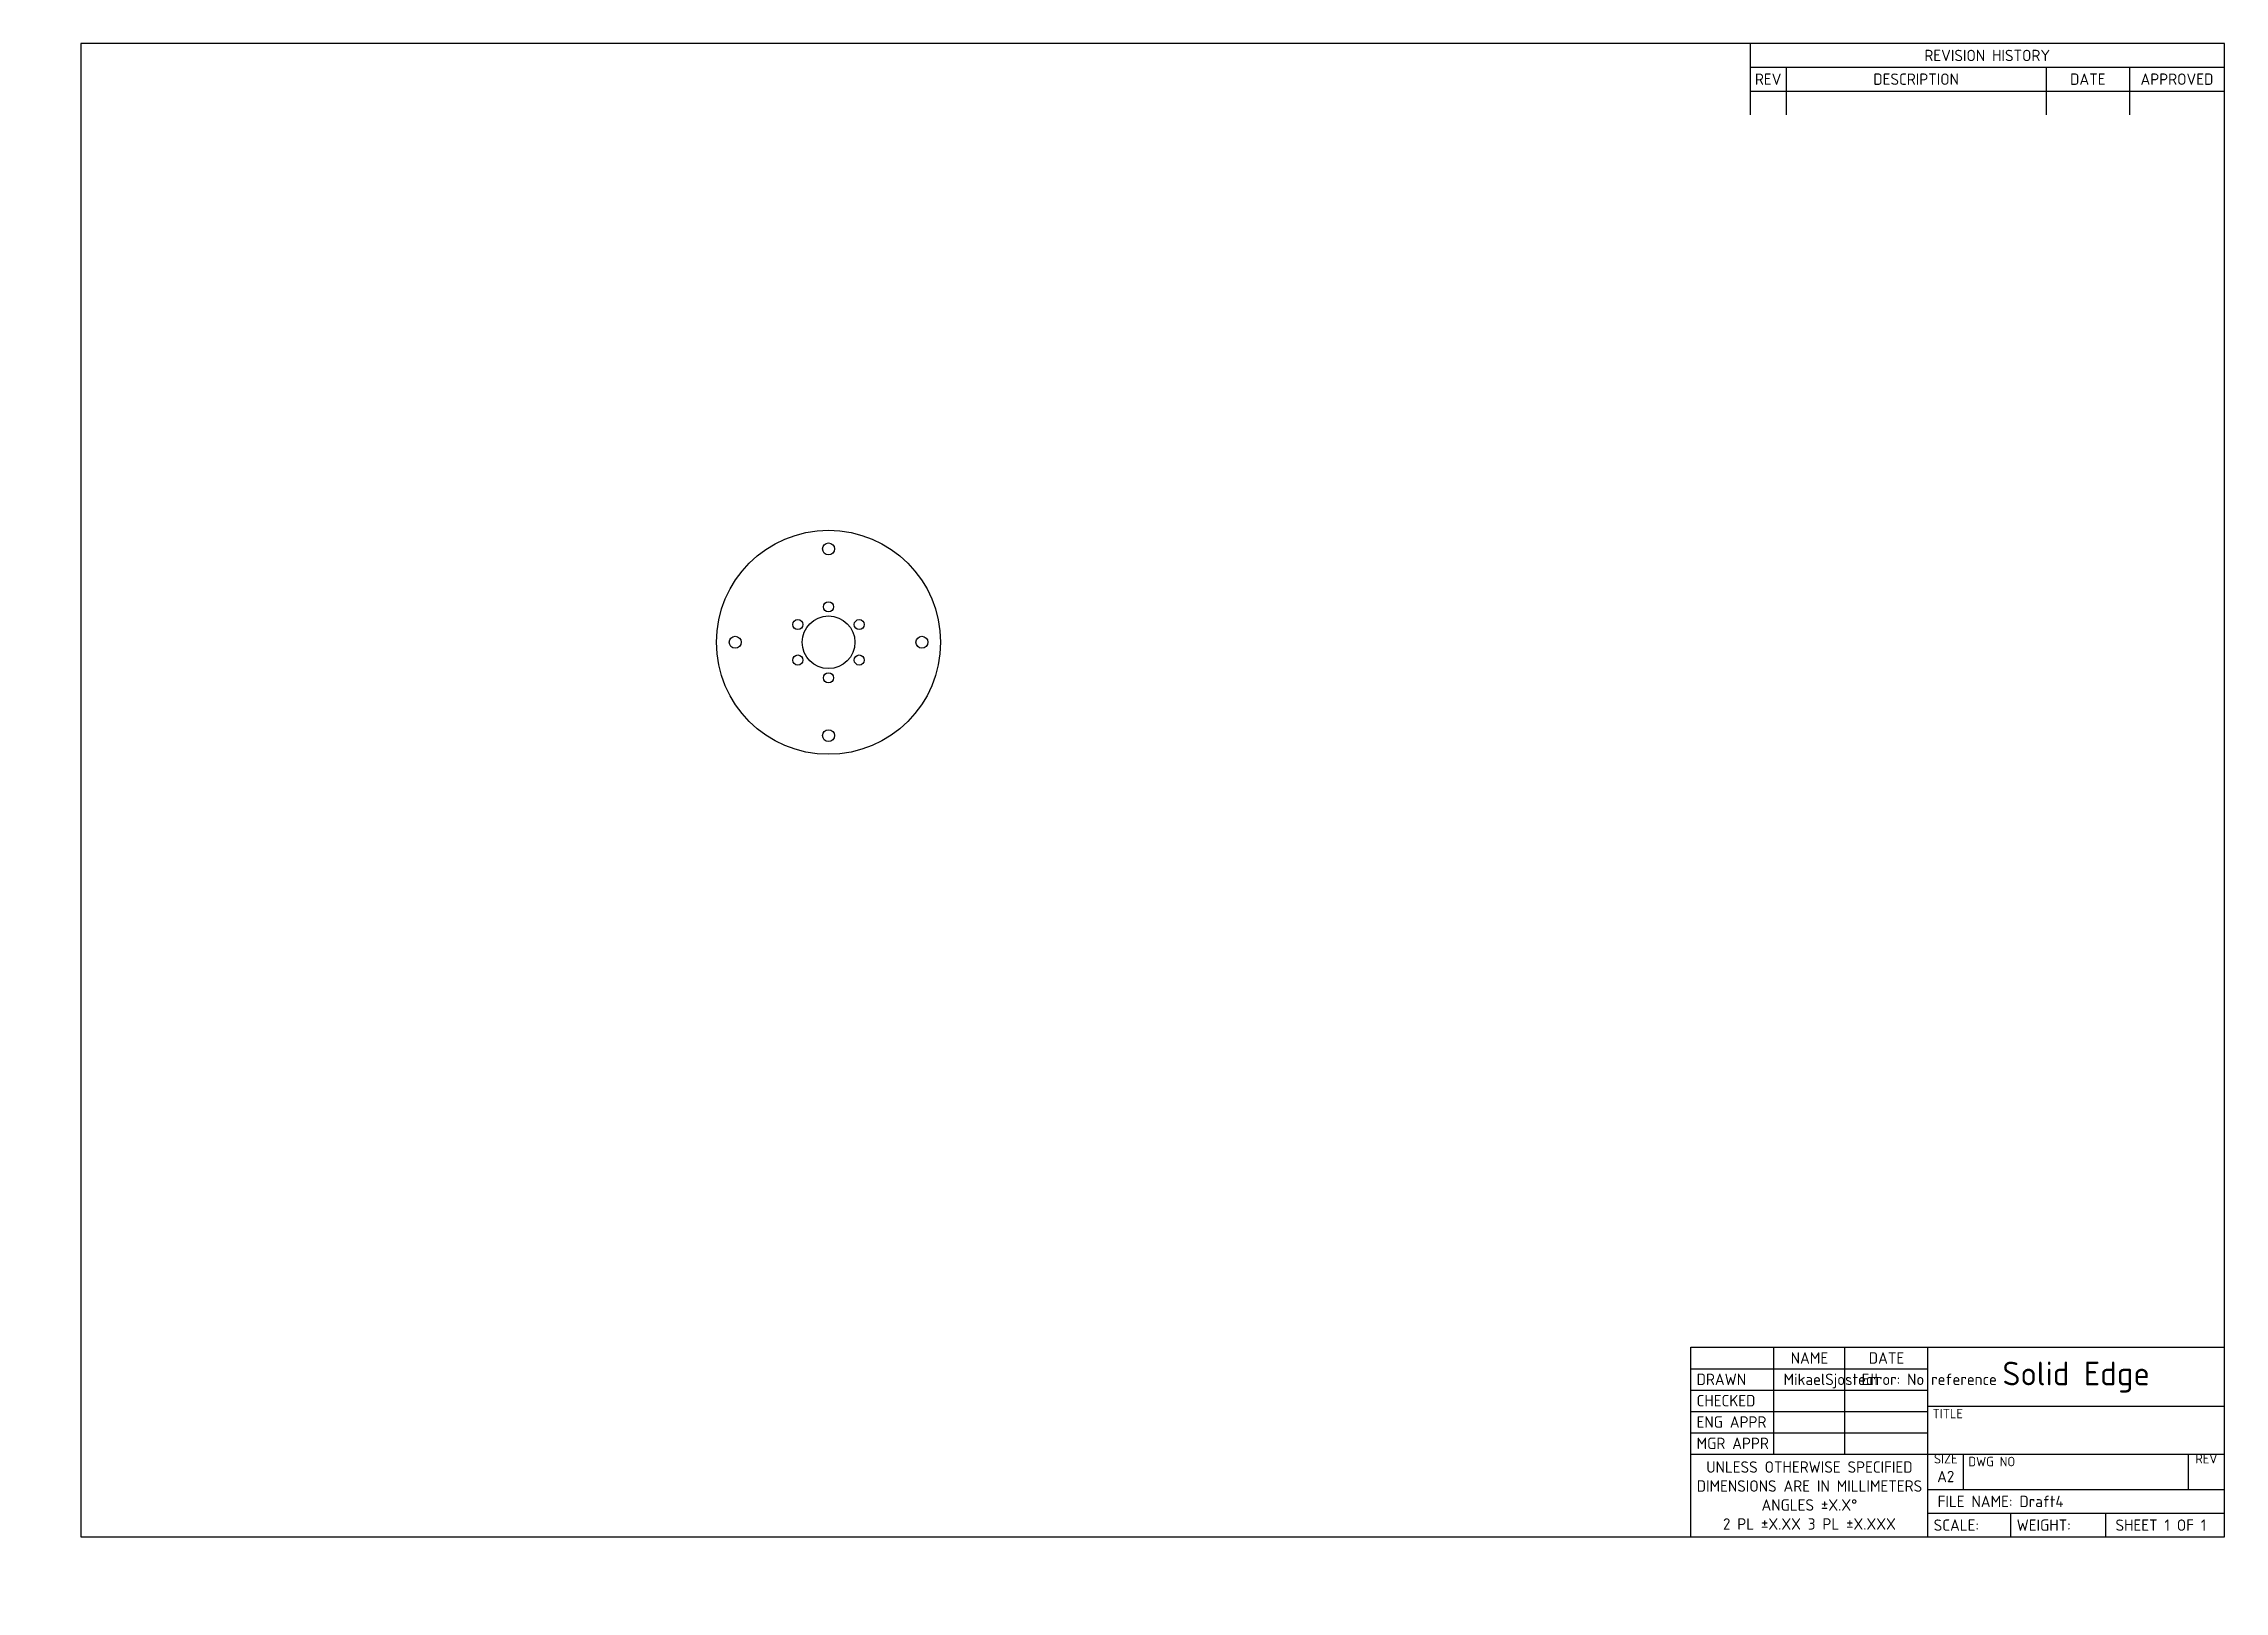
# Model space of a CAD drawing. Header units: millimetres. Extents: x 0 to 584, y -5 to 410.
import ezdxf
from ezdxf import colors
from ezdxf.entities.mleader import LeaderData, LeaderLine
from ezdxf.math import Vec2, Vec3

# ---------------------------------------------------------------- set-up
doc = ezdxf.new("R2010")
doc.units = ezdxf.units.MM
doc.layers.add('Default', color=7, linetype='Continuous')
doc.layers.add('MOTORF1', color=7, linetype='Continuous')

# ---------------------------------------------------------------- blocks, each defined once
blk = doc.blocks.new('SE')
at = {"layer": 'MOTORF1', "color": 7, "linetype": 'Continuous'}
for centre, radius in [((210.2, 249.64), 30), ((210.2, 274.64), 1.6), ((210.2, 259.14), 1.35), ((185.2, 249.64), 1.6), ((201.98, 254.39), 1.35), ((210.2, 249.64), 7.05), ((218.43, 254.39), 1.35), ((235.2, 249.64), 1.6), ((201.98, 244.89), 1.35), ((218.43, 244.89), 1.35), ((210.2, 240.14), 1.35), ((210.2, 224.64), 1.6)]:
    blk.add_circle(centre, radius, dxfattribs=at)
blk = doc.blocks.new('_DOT')
at = {"color": 0}
blk.add_line((0, 0), (-1, 0), dxfattribs=at)
at = {"color": 0, "const_width": 0.333}
blk.add_lwpolyline([(-0.1665, 0, 1), (0.1665, 0, 1)], format="xyb", close=True, dxfattribs=at)

msp = doc.modelspace()

# ---------------------------------------------------------------- linework, layer by layer
at = {"layer": 'Default', "color": 7, "linetype": 'Continuous'}
for p, q in [((584, 410), (10, 410)), ((10, 410), (10, 10)), ((457, 410), (457, 390.95)), ((584, 10), (584, 410)), ((457, 403.65), (584, 403.65)), ((466.652, 403.65), (466.652, 390.95)), ((536.248, 403.65), (536.248, 390.95)), ((558.6, 403.65), (558.6, 390.95)), ((457, 397.3), (584, 397.3)), ((441.125, 10), (441.125, 60.8)), ((441.125, 60.8), (584, 60.8)), ((463.35, 32.225), (463.35, 60.8)), ((482.4, 32.225), (482.4, 60.8)), ((504.625, 10), (504.625, 60.8)), ((441.125, 55.085), (504.625, 55.085)), ((441.125, 49.37), (504.625, 49.37)), ((441.125, 43.655), (504.625, 43.655)), ((504.625, 45.052), (584, 45.052)), ((441.125, 37.94), (504.625, 37.94)), ((441.125, 32.225), (584, 32.225)), ((514.15, 22.7), (514.15, 32.098)), ((574.348, 22.7), (574.348, 32.098)), ((504.625, 22.7), (584, 22.7)), ((504.625, 16.35), (584, 16.35)), ((526.85, 10), (526.85, 16.35)), ((552.25, 10), (552.25, 16.35)), ((10, 10), (584, 10))]:
    msp.add_line(p, q, dxfattribs=at)

# ---------------------------------------------------------------- block references
at = {"layer": 'Default'}
msp.add_blockref('SE', (0, 0), dxfattribs=at)

# ---------------------------------------------------------------- texts
at = {"layer": 'Default', "char_height": 2.5}
for s, insert, width, attachment_point in [('{\\fSolid Edge ISO|b0||i0||c0|p34;\\C7;\\H3.048;\\W1.;REVISION HISTORY}', (520.5, 406.825), 127, 5), ('{\\fSolid Edge ISO|b0||i0||c0|p34;\\C7;\\H3.048;\\W1.;REV}', (461.826, 400.475), 9.652, 5), ('{\\fSolid Edge ISO|b0||i0||c0|p34;\\C7;\\H3.048;\\W1.;DESCRIPTION}', (501.45, 400.475), 69.596, 5), ('{\\fSolid Edge ISO|b0||i0||c0|p34;\\C7;\\H3.048;\\W1.;DATE}', (547.424, 400.475), 22.352, 5), ('{\\fSolid Edge ISO|b0||i0||c0|p34;\\C7;\\H3.048;\\W1.;APPROVED}', (571.3, 400.475), 25.4, 5), ('{\\fSolid Edge ISO|b0||i0||c0|p34;\\C7;\\H3.048;\\W1.;NAME}', (472.875, 57.9425), 19.05, 5), ('{\\fSolid Edge ISO|b0||i0||c0|p34;\\C7;\\H3.048;\\W1.;DATE}', (493.5125, 57.9425), 22.225, 5), ('{\\fSolid Edge ISO|b0||i0||c0|p34;\\C7;\\H3.048;\\W1.;DRAWN}', (442.649, 52.2275), 20.701, 4), ('{\\fSolid Edge ISO|b1||i0||c0|p34;\\C7;\\H6.35;\\W1.;Solid Edge}', (544.3125, 52.831), 79.375, 5), ('{\\fSolid Edge ISO|b0||i0||c0|p34;\\C7;\\H3.048;\\W1.;CHECKED}', (442.649, 46.5125), 20.701, 4), ('{\\fSolid Edge ISO|b0||i0||c0|p34;\\C7;\\H3.048;\\W1.;ENG APPR}', (442.649, 40.7975), 20.701, 4), ('{\\fSolid Edge ISO|b0||i0||c0|p34;\\C7;\\H2.54;\\W1.;TITLE}', (505.895, 44.3015), 78.105, 1), ('{\\fSolid Edge ISO|b0||i0||c0|p34;\\C7;\\H3.048;\\W1.;MGR APPR}', (442.649, 35.0825), 20.701, 4), ('{\\fSolid Edge ISO|b0||i0||c0|p34;\\C7;\\H3.048;\\W1.;UNLESS OTHERWISE SPECIFIED\\P}{\\fSolid Edge ISO|b0||i0||c0|p34;\\C7;\\H3.048;\\W1.;DIMENSIONS ARE IN MILLIMETERS\\P}{\\fSolid Edge ISO|b0||i0||c0|p34;\\C7;\\H3.048;\\W1.;ANGLES ±X.X°\\P}{\\fSolid Edge ISO|b0||i0||c0|p34;\\C7;\\H3.048;\\W1.;2 PL ±X.XX 3 PL ±X.XXX}', (472.875, 21.1125), 63.5, 5), ('{\\fSolid Edge ISO|b0||i0||c0|p34;\\C7;\\H2.54;\\W1.;SIZE}', (509.3875, 32.225), 9.525, 2), ('{\\fSolid Edge ISO|b0||i0||c0|p34;\\C7;\\H2.54;\\W1.;DWG NO}', (515.42, 31.4745), 58.928, 1), ('{\\fSolid Edge ISO|b0||i0||c0|p34;\\C7;\\H2.54;\\W1.;REV}', (579.174, 32.225), 9.652, 2), ('{\\fSolid Edge ISO|b1||i0||c0|p34;\\C7;\\H3.048;\\W1.;A2}', (509.3875, 26.1925), 9.525, 5), ('{\\fSolid Edge ISO|b0||i0||c0|p34;\\C7;\\H3.048;\\W1.;SCALE:}', (506.149, 13.175), 20.701, 4), ('{\\fSolid Edge ISO|b0||i0||c0|p34;\\C7;\\H3.048;\\W1.;WEIGHT:}', (528.374, 13.175), 23.876, 4)]:
    msp.add_mtext(s, dxfattribs=dict(at, insert=insert, width=width, attachment_point=attachment_point))

# ---------------------------------------------------------------- leaders
at = {"layer": 'Default', "color": 7, "linetype": 'Continuous'}
ml = msp.add_multileader_mtext('Standard', dxfattribs=at)
ml.set_content('\\pxsm0.9;{\\fSolid Edge ISO|c0|p34;\\W1.; Error: No reference\\P}', color=256)
ml.set_leader_properties(linetype='ByLayer')
ml.set_arrow_properties(name='DOT')
ml.build(insert=Vec2(0, 0))
ml.multileader.update_dxf_attribs({"leader_type": 0, "dogleg_length": 0, "arrow_head_size": 3.048})
ctx = ml.context
ctx.base_point, ctx.char_height, ctx.arrow_head_size, ctx.landing_gap_size = Vec3(482.9908, 53.7515), 3.048, 3.048, 1.0668
notes = []
notes.append((ctx, [(0, (0, 0, 0), (0, 0), (1, 0), 1, [])]))
ctx.mtext.insert = Vec3(484.9908, 53.7515)
ml = msp.add_multileader_mtext('Standard', dxfattribs=at)
ml.set_content('\\pxsm0.9;{\\fSolid Edge ISO|c0|p34;\\W1.;MikaelSjostedt\\P}', color=256)
ml.set_leader_properties(linetype='ByLayer')
ml.set_arrow_properties(name='DOT')
ml.build(insert=Vec2(0, 0))
ml.multileader.update_dxf_attribs({"leader_type": 0, "dogleg_length": 0, "arrow_head_size": 3.048})
ctx = ml.context
ctx.base_point, ctx.char_height, ctx.arrow_head_size, ctx.landing_gap_size = Vec3(463.9408, 53.7515), 3.048, 3.048, 1.0668
notes.append((ctx, [(0, (0, 0, 0), (0, 0), (1, 0), 1, [])]))
ctx.mtext.insert = Vec3(465.9408, 53.7515)
ml = msp.add_multileader_mtext('Standard', dxfattribs=at)
ml.set_content('\\pxsm0.9;{\\fSolid Edge ISO|c0|p34;\\W1.;FILE NAME: Draft4\\P}', color=256)
ml.set_leader_properties(linetype='ByLayer')
ml.set_arrow_properties(name='DOT')
ml.build(insert=Vec2(0, 0))
ml.multileader.update_dxf_attribs({"leader_type": 0, "dogleg_length": 0, "arrow_head_size": 3.048})
ctx = ml.context
ctx.base_point, ctx.char_height, ctx.arrow_head_size, ctx.landing_gap_size = Vec3(505.2158, 21.049), 3.048, 3.048, 1.0668
notes.append((ctx, [(0, (0, 0, 0), (0, 0), (1, 0), 1, [])]))
ctx.mtext.insert = Vec3(507.2158, 21.049)
ml = msp.add_multileader_mtext('Standard', dxfattribs=at)
ml.set_content('\\pxsm0.9;{\\fSolid Edge ISO|c0|p34;\\W1.;SHEET 1 OF 1\\P}', color=256)
ml.set_leader_properties(linetype='ByLayer')
ml.set_arrow_properties(name='DOT')
ml.build(insert=Vec2(0, 0))
ml.multileader.update_dxf_attribs({"leader_type": 0, "dogleg_length": 0, "arrow_head_size": 3.048})
ctx = ml.context
ctx.base_point, ctx.char_height, ctx.arrow_head_size, ctx.landing_gap_size = Vec3(552.8408, 14.699), 3.048, 3.048, 1.0668
notes.append((ctx, [(0, (0, 0, 0), (0, 0), (1, 0), 1, [])]))
ctx.mtext.insert = Vec3(554.8408, 14.699)
for ctx, leaders in notes:
    for number, flags, end, landing, length, lines in leaders:
        leader = LeaderData()
        leader.index, (leader.has_last_leader_line, leader.has_dogleg_vector, leader.attachment_direction) = number, flags
        leader.last_leader_point, leader.dogleg_vector, leader.dogleg_length = Vec3(end), Vec3(landing), length
        for number, points, colour, breaks in lines:
            line = LeaderLine()
            line.index, line.vertices, line.color, line.breaks = number, Vec3.list(points), colors.encode_raw_color(colour), breaks
            leader.lines.append(line)
        ctx.leaders.append(leader)

doc.saveas('drawing.dxf')
